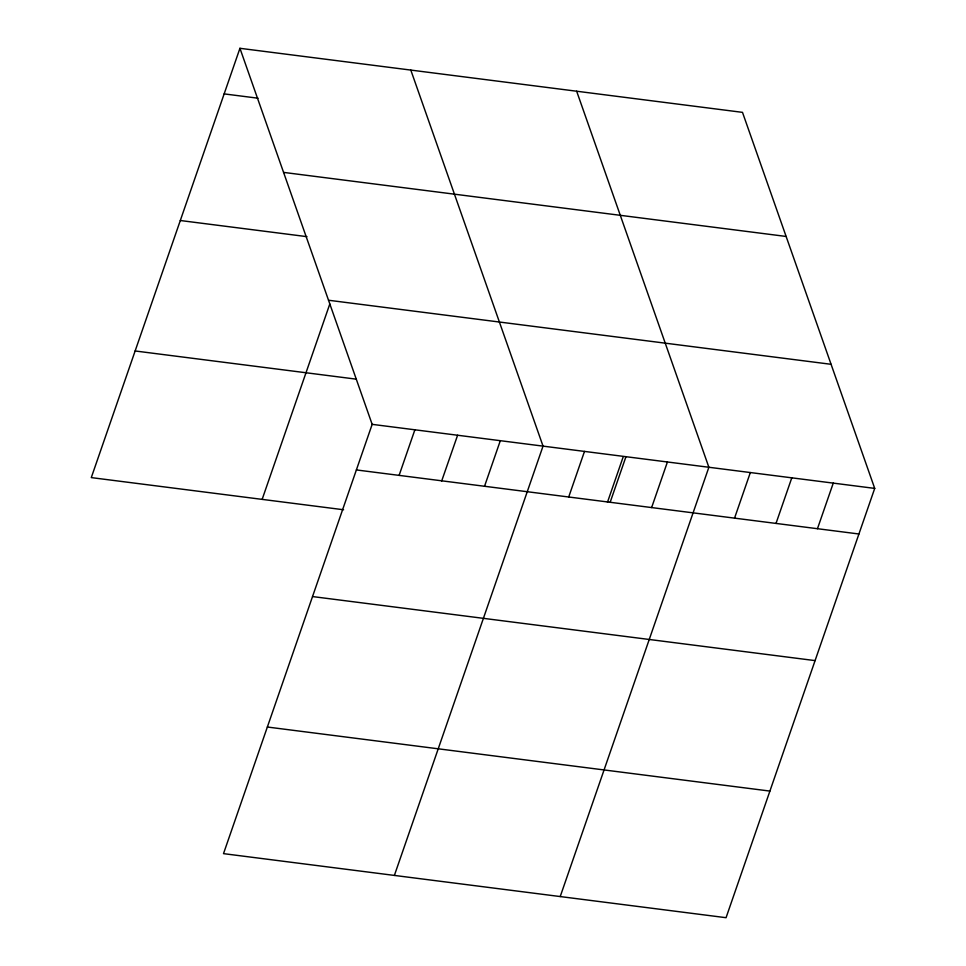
<?xml version="1.0" encoding="UTF-8"?>
<svg xmlns="http://www.w3.org/2000/svg" width="966" height="966" viewBox="0 0 966 966"><rect width="100%" height="100%" fill="white"/><g stroke="black" fill="none" stroke-linecap="round" stroke-linejoin="round"><path stroke-width="1.45" d="M239.942 48.3L372.164 424.352L223.508 853.642L726.058 917.7L874.713 488.398L742.492 112.358L239.942 48.3L91.287 477.602L343.594 509.758M262.148 499.374L329.804 304.012M399.103 475.381L414.885 429.785M441.631 481.116L457.606 435.231M484.534 486.272L500.316 440.677M394.382 875.425L543.037 446.123L410.804 70.083M568.708 497.007L584.49 451.412M607.469 502.26L623.058 457.244M610.162 502.284L625.956 456.689M651.627 507.573L667.421 461.977M560.22 896.557L708.875 467.266L576.654 91.215M734.546 518.138L750.341 472.543M776.012 523.427L791.794 477.832M817.465 528.704L833.26 483.121M224.148 93.895L258.031 98.206M283.581 172.395L786.119 236.453M180.304 220.514L306.983 236.658M328.537 300.245L831.086 364.303M135.131 350.972L356.345 379.167M372.164 424.352L874.713 488.398M356.382 469.935L858.931 533.993M312.537 596.565L815.087 660.611M267.353 727.024L769.902 791.082"/></g></svg>
